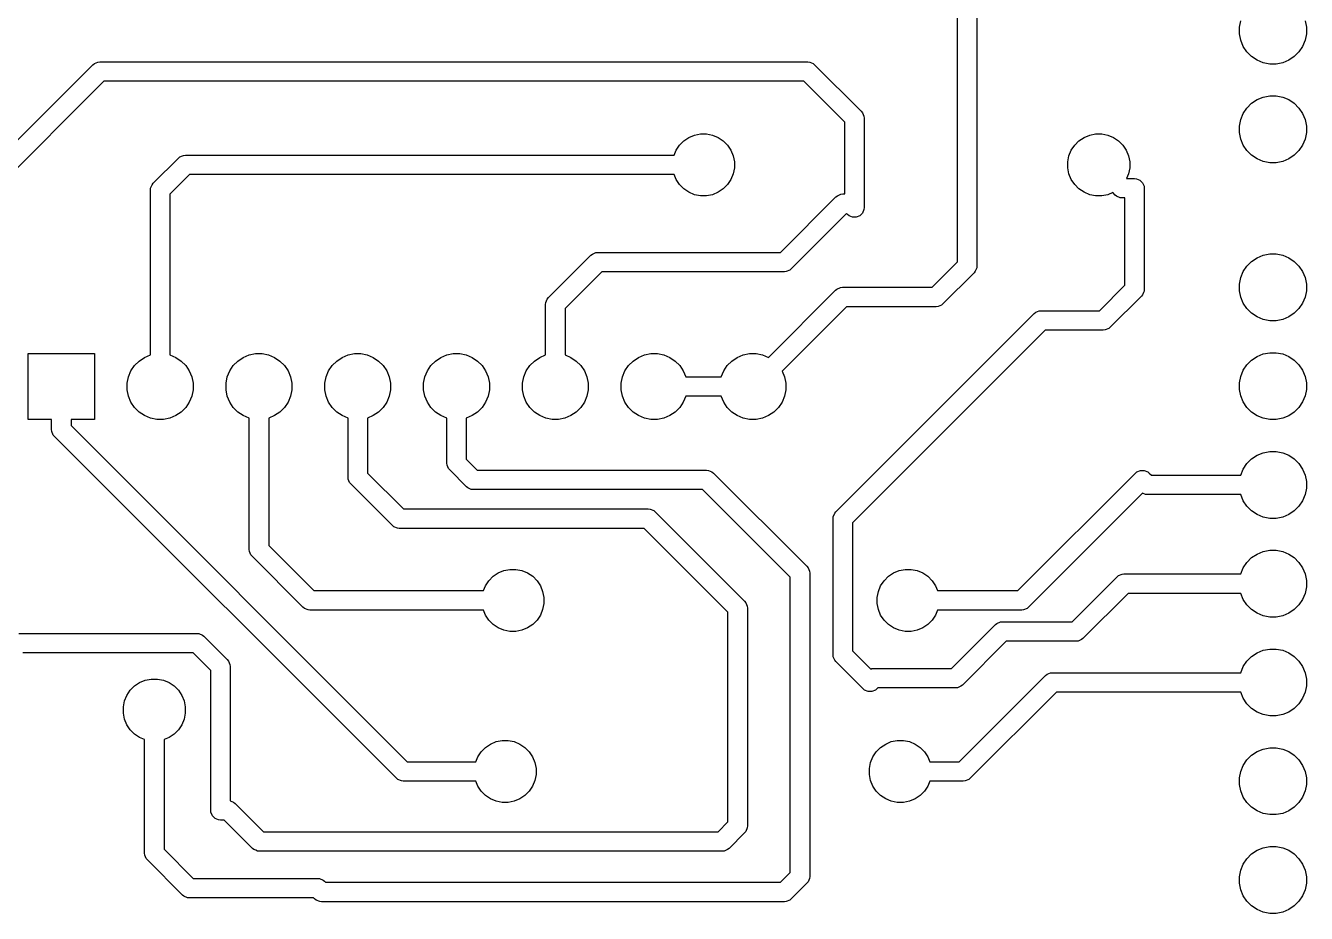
# Model space of a CAD drawing. Header units: inches. Extents: x 6.5 to 8.47, y -5.35 to -1.59.
# Drawn here: x 7.169 to 8.465, y -3.951 to -3.052 of the extents above; entities that cross this region are included whole.
import ezdxf

# ---------------------------------------------------------------- set-up
doc = ezdxf.new("R2010")
doc.units = ezdxf.units.IN
doc.header["$MEASUREMENT"] = 0
doc.layers.add('B.Cu', color=153, linetype='CONTINUOUS', true_color=0x4d7fc4)

msp = doc.modelspace()

# ---------------------------------------------------------------- linework, layer by layer
at = {"layer": 'B.Cu', "linetype": 'CONTINUOUS'}
for p, q in [((8.1122, -3.2912), (8.1122, -2.6269)), ((8.1319, -2.6228), (8.1319, -3.2953)), ((8.3977, -3.0536), (8.399, -3.0471)), ((8.3977, -3.0603), (8.3977, -3.0536)), ((8.464, -3.0471), (8.4653, -3.0536)), ((8.4653, -3.0536), (8.4653, -3.0603)), ((8.399, -3.0668), (8.3977, -3.0603)), ((8.4015, -3.073), (8.399, -3.0668)), ((8.464, -3.0668), (8.4615, -3.073)), ((8.4653, -3.0603), (8.464, -3.0668)), ((8.4052, -3.0785), (8.4015, -3.073)), ((8.4099, -3.0832), (8.4052, -3.0785)), ((8.4155, -3.0869), (8.4099, -3.0832)), ((8.4531, -3.0832), (8.4475, -3.0869)), ((8.4578, -3.0785), (8.4531, -3.0832)), ((8.4615, -3.073), (8.4578, -3.0785)), ((7.0668, -3.2618), (7.2371, -3.0915)), ((7.2371, -3.0915), (7.2386, -3.0902)), ((7.2386, -3.0902), (7.2422, -3.0888)), ((7.2422, -3.0888), (7.2441, -3.0886)), ((7.2422, -3.0888), (7.2422, -3.0888)), ((7.2441, -3.0886), (7.9606, -3.0886)), ((7.9606, -3.0886), (7.9626, -3.0888)), ((7.9626, -3.0888), (7.9661, -3.0902)), ((7.9661, -3.0902), (7.9661, -3.0902)), ((7.9661, -3.0902), (7.9676, -3.0915)), ((7.9676, -3.0915), (8.0148, -3.1387)), ((8.4216, -3.0895), (8.4155, -3.0869)), ((8.4282, -3.0908), (8.4216, -3.0895)), ((8.4348, -3.0908), (8.4282, -3.0908)), ((8.4414, -3.0895), (8.4348, -3.0908)), ((8.4475, -3.0869), (8.4414, -3.0895)), ((7.2482, -3.1083), (7.0778, -3.2786)), ((7.9566, -3.1083), (7.2482, -3.1083)), ((7.998, -3.1497), (7.9566, -3.1083)), ((8.4216, -3.1244), (8.4282, -3.1231)), ((8.4282, -3.1231), (8.4348, -3.1231)), ((8.4348, -3.1231), (8.4414, -3.1244)), ((8.4015, -3.1409), (8.4052, -3.1354)), ((8.4052, -3.1354), (8.4099, -3.1306)), ((8.4099, -3.1306), (8.4155, -3.1269)), ((8.4155, -3.1269), (8.4216, -3.1244)), ((8.4414, -3.1244), (8.4475, -3.1269)), ((8.4475, -3.1269), (8.4531, -3.1306)), ((8.4531, -3.1306), (8.4578, -3.1354)), ((8.4578, -3.1354), (8.4615, -3.1409)), ((7.998, -3.2224), (7.998, -3.1497)), ((8.0148, -3.1387), (8.0161, -3.1402)), ((8.0161, -3.1402), (8.0161, -3.1402)), ((8.0161, -3.1402), (8.0175, -3.1437)), ((8.0175, -3.1437), (8.0177, -3.1457)), ((8.0177, -3.1457), (8.0177, -3.2362)), ((8.3977, -3.1536), (8.399, -3.1471)), ((8.399, -3.1471), (8.4015, -3.1409)), ((8.4615, -3.1409), (8.464, -3.1471)), ((8.464, -3.1471), (8.4653, -3.1536)), ((7.8403, -3.1651), (7.846, -3.1628)), ((7.846, -3.1628), (7.852, -3.1616)), ((7.852, -3.1616), (7.8582, -3.1616)), ((7.8582, -3.1616), (7.8643, -3.1628)), ((7.8643, -3.1628), (7.87, -3.1651)), ((8.2403, -3.1651), (8.246, -3.1628)), ((8.246, -3.1628), (8.252, -3.1616)), ((8.252, -3.1616), (8.2582, -3.1616)), ((8.2582, -3.1616), (8.2643, -3.1628)), ((8.2643, -3.1628), (8.27, -3.1651)), ((8.3977, -3.1603), (8.3977, -3.1536)), ((8.399, -3.1668), (8.3977, -3.1603)), ((8.4653, -3.1603), (8.464, -3.1668)), ((8.4653, -3.1536), (8.4653, -3.1603)), ((7.8273, -3.1781), (7.8308, -3.1729)), ((7.8308, -3.1729), (7.8351, -3.1686)), ((7.8351, -3.1686), (7.8403, -3.1651)), ((7.87, -3.1651), (7.8751, -3.1686)), ((7.8751, -3.1686), (7.8795, -3.1729)), ((7.8795, -3.1729), (7.8829, -3.1781)), ((8.2273, -3.1781), (8.2308, -3.1729)), ((8.2308, -3.1729), (8.2351, -3.1686)), ((8.2351, -3.1686), (8.2403, -3.1651)), ((8.27, -3.1651), (8.2751, -3.1686)), ((8.2751, -3.1686), (8.2795, -3.1729)), ((8.2795, -3.1729), (8.2829, -3.1781)), ((8.4015, -3.173), (8.399, -3.1668)), ((8.4052, -3.1785), (8.4015, -3.173)), ((8.4615, -3.173), (8.4578, -3.1785)), ((8.464, -3.1668), (8.4615, -3.173)), ((7.2982, -3.2115), (7.3237, -3.186)), ((7.3237, -3.186), (7.3252, -3.1847)), ((7.3252, -3.1847), (7.3276, -3.1838)), ((7.3276, -3.1838), (7.3288, -3.1833)), ((7.3288, -3.1833), (7.3307, -3.1831)), ((7.3307, -3.1831), (7.8253, -3.1831)), ((7.8253, -3.1831), (7.8273, -3.1781)), ((7.8829, -3.1781), (7.8853, -3.1838)), ((7.8853, -3.1838), (7.8865, -3.1898)), ((8.2238, -3.1898), (8.225, -3.1838)), ((8.225, -3.1838), (8.2273, -3.1781)), ((8.2829, -3.1781), (8.2853, -3.1838)), ((8.2853, -3.1838), (8.2865, -3.1898)), ((8.4099, -3.1832), (8.4052, -3.1785)), ((8.4155, -3.1869), (8.4099, -3.1832)), ((8.4216, -3.1895), (8.4155, -3.1869)), ((8.4475, -3.1869), (8.4414, -3.1895)), ((8.4531, -3.1832), (8.4475, -3.1869)), ((8.4578, -3.1785), (8.4531, -3.1832)), ((7.8865, -3.196), (7.8853, -3.2021)), ((7.8865, -3.1898), (7.8865, -3.196)), ((8.2238, -3.196), (8.2238, -3.1898)), ((8.225, -3.2021), (8.2238, -3.196)), ((8.2865, -3.196), (8.2853, -3.2021)), ((8.2865, -3.1898), (8.2865, -3.196)), ((8.4282, -3.1908), (8.4216, -3.1895)), ((8.4348, -3.1908), (8.4282, -3.1908)), ((8.4414, -3.1895), (8.4348, -3.1908)), ((7.2955, -3.2166), (7.2969, -3.213)), ((7.2969, -3.213), (7.2982, -3.2115)), ((7.2969, -3.213), (7.2969, -3.213)), ((7.3348, -3.2028), (7.315, -3.2226)), ((7.8253, -3.2028), (7.3348, -3.2028)), ((7.8273, -3.2078), (7.8253, -3.2028)), ((7.8308, -3.2129), (7.8273, -3.2078)), ((7.8351, -3.2173), (7.8308, -3.2129)), ((7.8795, -3.2129), (7.8751, -3.2173)), ((7.8829, -3.2078), (7.8795, -3.2129)), ((7.8853, -3.2021), (7.8829, -3.2078)), ((8.2273, -3.2078), (8.225, -3.2021)), ((8.2308, -3.2129), (8.2273, -3.2078)), ((8.2351, -3.2173), (8.2308, -3.2129)), ((8.2853, -3.2021), (8.2833, -3.2067)), ((8.2833, -3.2067), (8.2913, -3.2067)), ((8.2913, -3.2067), (8.2933, -3.2069)), ((8.2933, -3.2069), (8.2968, -3.2084)), ((8.2968, -3.2084), (8.2995, -3.2111)), ((8.2995, -3.2111), (8.301, -3.2146)), ((8.301, -3.2146), (8.3012, -3.2165)), ((7.2953, -3.2185), (7.2955, -3.2166)), ((7.2953, -3.3854), (7.2953, -3.2185)), ((7.315, -3.2226), (7.315, -3.3854)), ((7.8403, -3.2207), (7.8351, -3.2173)), ((7.846, -3.2231), (7.8403, -3.2207)), ((7.852, -3.2243), (7.846, -3.2231)), ((7.8582, -3.2243), (7.852, -3.2243)), ((7.8643, -3.2231), (7.8582, -3.2243)), ((7.87, -3.2207), (7.8643, -3.2231)), ((7.8751, -3.2173), (7.87, -3.2207)), ((7.9329, -3.2815), (7.9891, -3.2253)), ((7.9891, -3.2253), (7.9906, -3.2241)), ((7.9906, -3.2241), (7.9941, -3.2226)), ((7.9906, -3.2241), (7.9906, -3.2241)), ((7.9941, -3.2226), (7.9961, -3.2224)), ((7.9961, -3.2224), (7.998, -3.2224)), ((8.2403, -3.2207), (8.2351, -3.2173)), ((8.246, -3.2231), (8.2403, -3.2207)), ((8.252, -3.2243), (8.246, -3.2231)), ((8.2582, -3.2243), (8.252, -3.2243)), ((8.2643, -3.2231), (8.2582, -3.2243)), ((8.2693, -3.221), (8.2643, -3.2231)), ((8.2718, -3.2235), (8.2693, -3.221)), ((8.2733, -3.2247), (8.2718, -3.2235)), ((8.2768, -3.2262), (8.2733, -3.2247)), ((8.2733, -3.2247), (8.2733, -3.2247)), ((8.2787, -3.2264), (8.2768, -3.2262)), ((8.2815, -3.2264), (8.2787, -3.2264)), ((8.2815, -3.3148), (8.2815, -3.2264)), ((8.3012, -3.2165), (8.3012, -3.3189)), ((8.0175, -3.2381), (8.0161, -3.2417)), ((8.0177, -3.2362), (8.0175, -3.2381)), ((8, -3.2423), (7.944, -3.2983)), ((8.0009, -3.2432), (8, -3.2423)), ((8.0024, -3.2444), (8.0009, -3.2432)), ((8.006, -3.2459), (8.0024, -3.2444)), ((8.0024, -3.2444), (8.0024, -3.2444)), ((8.0098, -3.2459), (8.006, -3.2459)), ((8.006, -3.2459), (8.006, -3.2459)), ((8.0133, -3.2444), (8.0098, -3.2459)), ((8.0098, -3.2459), (8.0098, -3.2459)), ((8.0161, -3.2417), (8.0133, -3.2444)), ((7.6982, -3.3273), (7.7411, -3.2844)), ((7.7411, -3.2844), (7.7426, -3.2832)), ((7.7426, -3.2832), (7.7461, -3.2817)), ((7.7461, -3.2817), (7.748, -3.2815)), ((7.7461, -3.2817), (7.7461, -3.2817)), ((7.748, -3.2815), (7.9329, -3.2815)), ((8.0865, -3.3169), (8.1122, -3.2912)), ((8.4052, -3.2954), (8.4099, -3.2906)), ((8.4099, -3.2906), (8.4155, -3.2869)), ((8.4155, -3.2869), (8.4216, -3.2844)), ((8.4216, -3.2844), (8.4282, -3.2831)), ((8.4282, -3.2831), (8.4348, -3.2831)), ((8.4348, -3.2831), (8.4414, -3.2844)), ((8.4414, -3.2844), (8.4475, -3.2869)), ((8.4475, -3.2869), (8.4531, -3.2906)), ((8.4531, -3.2906), (8.4578, -3.2954)), ((7.7521, -3.3012), (7.715, -3.3383)), ((7.937, -3.3012), (7.7521, -3.3012)), ((7.9389, -3.301), (7.937, -3.3012)), ((7.9425, -3.2995), (7.9389, -3.301)), ((7.944, -3.2983), (7.9425, -3.2995)), ((7.9425, -3.2995), (7.9425, -3.2995)), ((8.129, -3.3022), (8.0975, -3.3337)), ((8.1302, -3.3007), (8.129, -3.3022)), ((8.1317, -3.2972), (8.1302, -3.3007)), ((8.1319, -3.2953), (8.1317, -3.2972)), ((8.399, -3.3071), (8.4015, -3.3009)), ((8.4015, -3.3009), (8.4052, -3.2954)), ((8.4578, -3.2954), (8.4615, -3.3009)), ((8.4615, -3.3009), (8.464, -3.3071)), ((7.9887, -3.3198), (7.9902, -3.3186)), ((7.9902, -3.3186), (7.9937, -3.3171)), ((7.9902, -3.3186), (7.9902, -3.3186)), ((7.9937, -3.3171), (7.9957, -3.3169)), ((7.9957, -3.3169), (8.0865, -3.3169)), ((8.2558, -3.3406), (8.2815, -3.3148)), ((8.3977, -3.3136), (8.399, -3.3071)), ((8.3977, -3.3203), (8.3977, -3.3136)), ((8.464, -3.3071), (8.4653, -3.3136)), ((8.4653, -3.3136), (8.4653, -3.3203)), ((7.6955, -3.3323), (7.6969, -3.3288)), ((7.6969, -3.3288), (7.6982, -3.3273)), ((7.6969, -3.3288), (7.6969, -3.3288)), ((7.9208, -3.3878), (7.9887, -3.3198)), ((8.2983, -3.3259), (8.2668, -3.3574)), ((8.2995, -3.3244), (8.2983, -3.3259)), ((8.3004, -3.3223), (8.2995, -3.3244)), ((8.301, -3.3208), (8.3004, -3.3223)), ((8.3012, -3.3189), (8.301, -3.3208)), ((8.399, -3.3268), (8.3977, -3.3203)), ((8.4015, -3.333), (8.399, -3.3268)), ((8.464, -3.3268), (8.4615, -3.333)), ((8.4653, -3.3203), (8.464, -3.3268)), ((7.6953, -3.3343), (7.6955, -3.3323)), ((7.6953, -3.3854), (7.6953, -3.3343)), ((7.715, -3.3383), (7.715, -3.3854)), ((7.9997, -3.3366), (7.9347, -3.4017)), ((7.9891, -3.5442), (8.1899, -3.3434)), ((8.0906, -3.3366), (7.9997, -3.3366)), ((8.0925, -3.3364), (8.0906, -3.3366)), ((8.096, -3.335), (8.0925, -3.3364)), ((8.0975, -3.3337), (8.096, -3.335)), ((8.096, -3.335), (8.096, -3.335)), ((8.1899, -3.3434), (8.1914, -3.3422)), ((8.1914, -3.3422), (8.1949, -3.3407)), ((8.1914, -3.3422), (8.1914, -3.3422)), ((8.1949, -3.3407), (8.1969, -3.3406)), ((8.1969, -3.3406), (8.2558, -3.3406)), ((8.4052, -3.3385), (8.4015, -3.333)), ((8.4099, -3.3432), (8.4052, -3.3385)), ((8.4155, -3.3469), (8.4099, -3.3432)), ((8.4531, -3.3432), (8.4475, -3.3469)), ((8.4578, -3.3385), (8.4531, -3.3432)), ((8.4615, -3.333), (8.4578, -3.3385)), ((8.2668, -3.3574), (8.2653, -3.3586)), ((8.4216, -3.3495), (8.4155, -3.3469)), ((8.4282, -3.3508), (8.4216, -3.3495)), ((8.4348, -3.3508), (8.4282, -3.3508)), ((8.4414, -3.3495), (8.4348, -3.3508)), ((8.4475, -3.3469), (8.4414, -3.3495)), ((8.2009, -3.3602), (8.0059, -3.5553)), ((8.2598, -3.3602), (8.2009, -3.3602)), ((8.2618, -3.36), (8.2598, -3.3602)), ((8.2653, -3.3586), (8.2618, -3.36)), ((8.2653, -3.3586), (8.2653, -3.3586)), ((8.4216, -3.3844), (8.4282, -3.3831)), ((8.4282, -3.3831), (8.4348, -3.3831)), ((8.4348, -3.3831), (8.4414, -3.3844)), ((7.1717, -3.4508), (7.1717, -3.3839)), ((7.1717, -3.3839), (7.2386, -3.3839)), ((7.2386, -3.3839), (7.2386, -3.4508)), ((7.2756, -3.4015), (7.2792, -3.3961)), ((7.2792, -3.3961), (7.2839, -3.3915)), ((7.2839, -3.3915), (7.2893, -3.3878)), ((7.2893, -3.3878), (7.2953, -3.3854)), ((7.315, -3.3854), (7.3209, -3.3878)), ((7.3209, -3.3878), (7.3263, -3.3915)), ((7.3263, -3.3915), (7.331, -3.3961)), ((7.331, -3.3961), (7.3346, -3.4015)), ((7.3756, -3.4015), (7.3792, -3.3961)), ((7.3792, -3.3961), (7.3839, -3.3915)), ((7.3839, -3.3915), (7.3893, -3.3878)), ((7.3893, -3.3878), (7.3954, -3.3853)), ((7.3954, -3.3853), (7.4018, -3.384)), ((7.4018, -3.384), (7.4084, -3.384)), ((7.4084, -3.384), (7.4148, -3.3853)), ((7.4148, -3.3853), (7.4209, -3.3878)), ((7.4209, -3.3878), (7.4263, -3.3915)), ((7.4263, -3.3915), (7.431, -3.3961)), ((7.431, -3.3961), (7.4346, -3.4015)), ((7.4756, -3.4015), (7.4792, -3.3961)), ((7.4792, -3.3961), (7.4839, -3.3915)), ((7.4839, -3.3915), (7.4893, -3.3878)), ((7.4893, -3.3878), (7.4954, -3.3853)), ((7.4954, -3.3853), (7.5018, -3.384)), ((7.5018, -3.384), (7.5084, -3.384)), ((7.5084, -3.384), (7.5148, -3.3853)), ((7.5148, -3.3853), (7.5209, -3.3878)), ((7.5209, -3.3878), (7.5263, -3.3915)), ((7.5263, -3.3915), (7.531, -3.3961)), ((7.531, -3.3961), (7.5346, -3.4015)), ((7.5756, -3.4015), (7.5792, -3.3961)), ((7.5792, -3.3961), (7.5839, -3.3915)), ((7.5839, -3.3915), (7.5893, -3.3878)), ((7.5893, -3.3878), (7.5954, -3.3853)), ((7.5954, -3.3853), (7.6018, -3.384)), ((7.6018, -3.384), (7.6084, -3.384)), ((7.6084, -3.384), (7.6148, -3.3853)), ((7.6148, -3.3853), (7.6209, -3.3878)), ((7.6209, -3.3878), (7.6263, -3.3915)), ((7.6263, -3.3915), (7.631, -3.3961)), ((7.631, -3.3961), (7.6346, -3.4015)), ((7.6756, -3.4015), (7.6792, -3.3961)), ((7.6792, -3.3961), (7.6839, -3.3915)), ((7.6839, -3.3915), (7.6893, -3.3878)), ((7.6893, -3.3878), (7.6953, -3.3854)), ((7.715, -3.3854), (7.7209, -3.3878)), ((7.7209, -3.3878), (7.7263, -3.3915)), ((7.7263, -3.3915), (7.731, -3.3961)), ((7.731, -3.3961), (7.7346, -3.4015)), ((7.7756, -3.4015), (7.7792, -3.3961)), ((7.7792, -3.3961), (7.7839, -3.3915)), ((7.7839, -3.3915), (7.7893, -3.3878)), ((7.7893, -3.3878), (7.7954, -3.3853)), ((7.7954, -3.3853), (7.8018, -3.384)), ((7.8018, -3.384), (7.8084, -3.384)), ((7.8084, -3.384), (7.8148, -3.3853)), ((7.8148, -3.3853), (7.8209, -3.3878)), ((7.8209, -3.3878), (7.8263, -3.3915)), ((7.8263, -3.3915), (7.831, -3.3961)), ((7.831, -3.3961), (7.8346, -3.4015)), ((7.8756, -3.4015), (7.8792, -3.3961)), ((7.8792, -3.3961), (7.8839, -3.3915)), ((7.8839, -3.3915), (7.8893, -3.3878)), ((7.8893, -3.3878), (7.8954, -3.3853)), ((7.8954, -3.3853), (7.9018, -3.384)), ((7.9018, -3.384), (7.9084, -3.384)), ((7.9084, -3.384), (7.9148, -3.3853)), ((7.9148, -3.3853), (7.9208, -3.3878)), ((8.4015, -3.4009), (8.4052, -3.3954)), ((8.4052, -3.3954), (8.4099, -3.3906)), ((8.4099, -3.3906), (8.4155, -3.3869)), ((8.4155, -3.3869), (8.4216, -3.3844)), ((8.4414, -3.3844), (8.4475, -3.3869)), ((8.4475, -3.3869), (8.4531, -3.3906)), ((8.4531, -3.3906), (8.4578, -3.3954)), ((8.4578, -3.3954), (8.4615, -3.4009)), ((7.2718, -3.414), (7.2731, -3.4076)), ((7.2731, -3.4076), (7.2756, -3.4015)), ((7.3346, -3.4015), (7.3371, -3.4076)), ((7.3371, -3.4076), (7.3384, -3.414)), ((7.3718, -3.414), (7.3731, -3.4076)), ((7.3731, -3.4076), (7.3756, -3.4015)), ((7.4346, -3.4015), (7.4371, -3.4076)), ((7.4371, -3.4076), (7.4384, -3.414)), ((7.4718, -3.414), (7.4731, -3.4076)), ((7.4731, -3.4076), (7.4756, -3.4015)), ((7.5346, -3.4015), (7.5371, -3.4076)), ((7.5371, -3.4076), (7.5384, -3.414)), ((7.5718, -3.414), (7.5731, -3.4076)), ((7.5731, -3.4076), (7.5756, -3.4015)), ((7.6346, -3.4015), (7.6371, -3.4076)), ((7.6371, -3.4076), (7.6384, -3.414)), ((7.6718, -3.414), (7.6731, -3.4076)), ((7.6731, -3.4076), (7.6756, -3.4015)), ((7.7346, -3.4015), (7.7371, -3.4076)), ((7.7371, -3.4076), (7.7384, -3.414)), ((7.7718, -3.414), (7.7731, -3.4076)), ((7.7731, -3.4076), (7.7756, -3.4015)), ((7.8346, -3.4015), (7.8371, -3.4075)), ((7.8371, -3.4075), (7.8731, -3.4075)), ((7.8731, -3.4075), (7.8756, -3.4015)), ((7.9347, -3.4017), (7.9371, -3.4076)), ((7.9371, -3.4076), (7.9384, -3.414)), ((8.3977, -3.4136), (8.399, -3.4071)), ((8.399, -3.4071), (8.4015, -3.4009)), ((8.4615, -3.4009), (8.464, -3.4071)), ((8.464, -3.4071), (8.4653, -3.4136)), ((7.2718, -3.4206), (7.2718, -3.414)), ((7.2731, -3.427), (7.2718, -3.4206)), ((7.3384, -3.4206), (7.3371, -3.427)), ((7.3384, -3.414), (7.3384, -3.4206)), ((7.3718, -3.4206), (7.3718, -3.414)), ((7.3731, -3.427), (7.3718, -3.4206)), ((7.4384, -3.4206), (7.4371, -3.427)), ((7.4384, -3.414), (7.4384, -3.4206)), ((7.4718, -3.4206), (7.4718, -3.414)), ((7.4731, -3.427), (7.4718, -3.4206)), ((7.5384, -3.4206), (7.5371, -3.427)), ((7.5384, -3.414), (7.5384, -3.4206)), ((7.5718, -3.4206), (7.5718, -3.414)), ((7.5731, -3.427), (7.5718, -3.4206)), ((7.6384, -3.4206), (7.6371, -3.427)), ((7.6384, -3.414), (7.6384, -3.4206)), ((7.6718, -3.4206), (7.6718, -3.414)), ((7.6731, -3.427), (7.6718, -3.4206)), ((7.7384, -3.4206), (7.7371, -3.427)), ((7.7384, -3.414), (7.7384, -3.4206)), ((7.7718, -3.4206), (7.7718, -3.414)), ((7.7731, -3.427), (7.7718, -3.4206)), ((7.9384, -3.4206), (7.9371, -3.427)), ((7.9384, -3.414), (7.9384, -3.4206)), ((8.3977, -3.4203), (8.3977, -3.4136)), ((8.399, -3.4268), (8.3977, -3.4203)), ((8.4653, -3.4203), (8.464, -3.4268)), ((8.4653, -3.4136), (8.4653, -3.4203)), ((7.2756, -3.4331), (7.2731, -3.427)), ((7.2792, -3.4386), (7.2756, -3.4331)), ((7.3346, -3.4331), (7.331, -3.4386)), ((7.3371, -3.427), (7.3346, -3.4331)), ((7.3756, -3.4331), (7.3731, -3.427)), ((7.3792, -3.4386), (7.3756, -3.4331)), ((7.4346, -3.4331), (7.431, -3.4386)), ((7.4371, -3.427), (7.4346, -3.4331)), ((7.4756, -3.4331), (7.4731, -3.427)), ((7.4792, -3.4386), (7.4756, -3.4331)), ((7.5346, -3.4331), (7.531, -3.4386)), ((7.5371, -3.427), (7.5346, -3.4331)), ((7.5756, -3.4331), (7.5731, -3.427)), ((7.5792, -3.4386), (7.5756, -3.4331)), ((7.6346, -3.4331), (7.631, -3.4386)), ((7.6371, -3.427), (7.6346, -3.4331)), ((7.6756, -3.4331), (7.6731, -3.427)), ((7.6792, -3.4386), (7.6756, -3.4331)), ((7.7346, -3.4331), (7.731, -3.4386)), ((7.7371, -3.427), (7.7346, -3.4331)), ((7.7756, -3.4331), (7.7731, -3.427)), ((7.7792, -3.4386), (7.7756, -3.4331)), ((7.8346, -3.4331), (7.831, -3.4386)), ((7.8371, -3.4272), (7.8346, -3.4331)), ((7.8731, -3.4272), (7.8371, -3.4272)), ((7.8756, -3.4331), (7.8731, -3.4272)), ((7.8792, -3.4386), (7.8756, -3.4331)), ((7.9346, -3.4331), (7.931, -3.4386)), ((7.9371, -3.427), (7.9346, -3.4331)), ((8.4015, -3.433), (8.399, -3.4268)), ((8.4052, -3.4385), (8.4015, -3.433)), ((8.4615, -3.433), (8.4578, -3.4385)), ((8.464, -3.4268), (8.4615, -3.433)), ((7.2839, -3.4432), (7.2792, -3.4386)), ((7.2893, -3.4468), (7.2839, -3.4432)), ((7.2954, -3.4493), (7.2893, -3.4468)), ((7.3209, -3.4468), (7.3148, -3.4493)), ((7.3263, -3.4432), (7.3209, -3.4468)), ((7.331, -3.4386), (7.3263, -3.4432)), ((7.3839, -3.4432), (7.3792, -3.4386)), ((7.3893, -3.4468), (7.3839, -3.4432)), ((7.3953, -3.4493), (7.3893, -3.4468)), ((7.4209, -3.4468), (7.415, -3.4493)), ((7.4263, -3.4432), (7.4209, -3.4468)), ((7.431, -3.4386), (7.4263, -3.4432)), ((7.4839, -3.4432), (7.4792, -3.4386)), ((7.4893, -3.4468), (7.4839, -3.4432)), ((7.4953, -3.4493), (7.4893, -3.4468)), ((7.5209, -3.4468), (7.515, -3.4493)), ((7.5263, -3.4432), (7.5209, -3.4468)), ((7.531, -3.4386), (7.5263, -3.4432)), ((7.5839, -3.4432), (7.5792, -3.4386)), ((7.5893, -3.4468), (7.5839, -3.4432)), ((7.5953, -3.4493), (7.5893, -3.4468)), ((7.6209, -3.4468), (7.615, -3.4493)), ((7.6263, -3.4432), (7.6209, -3.4468)), ((7.631, -3.4386), (7.6263, -3.4432)), ((7.6839, -3.4432), (7.6792, -3.4386)), ((7.6893, -3.4468), (7.6839, -3.4432)), ((7.6954, -3.4493), (7.6893, -3.4468)), ((7.7209, -3.4468), (7.7148, -3.4493)), ((7.7263, -3.4432), (7.7209, -3.4468)), ((7.731, -3.4386), (7.7263, -3.4432)), ((7.7839, -3.4432), (7.7792, -3.4386)), ((7.7893, -3.4468), (7.7839, -3.4432)), ((7.7954, -3.4493), (7.7893, -3.4468)), ((7.8209, -3.4468), (7.8148, -3.4493)), ((7.8263, -3.4432), (7.8209, -3.4468)), ((7.831, -3.4386), (7.8263, -3.4432)), ((7.8839, -3.4432), (7.8792, -3.4386)), ((7.8893, -3.4468), (7.8839, -3.4432)), ((7.8954, -3.4493), (7.8893, -3.4468)), ((7.9209, -3.4468), (7.9148, -3.4493)), ((7.9263, -3.4432), (7.9209, -3.4468)), ((7.931, -3.4386), (7.9263, -3.4432)), ((8.4099, -3.4432), (8.4052, -3.4385)), ((8.4155, -3.4469), (8.4099, -3.4432)), ((8.4216, -3.4495), (8.4155, -3.4469)), ((8.4475, -3.4469), (8.4414, -3.4495)), ((8.4531, -3.4432), (8.4475, -3.4469)), ((8.4578, -3.4385), (8.4531, -3.4432)), ((7.1953, -3.4508), (7.1717, -3.4508)), ((7.1953, -3.461), (7.1953, -3.4508)), ((7.1955, -3.4629), (7.1953, -3.461)), ((7.2386, -3.4508), (7.215, -3.4508)), ((7.215, -3.4508), (7.215, -3.4569)), ((7.215, -3.4569), (7.5553, -3.7972)), ((7.3018, -3.4506), (7.2954, -3.4493)), ((7.3084, -3.4506), (7.3018, -3.4506)), ((7.3148, -3.4493), (7.3084, -3.4506)), ((7.3953, -3.5823), (7.3953, -3.4493)), ((7.415, -3.4493), (7.415, -3.5782)), ((7.4953, -3.5091), (7.4953, -3.4493)), ((7.515, -3.4493), (7.515, -3.505)), ((7.5953, -3.4949), (7.5953, -3.4493)), ((7.615, -3.4493), (7.615, -3.4908)), ((7.7018, -3.4506), (7.6954, -3.4493)), ((7.7084, -3.4506), (7.7018, -3.4506)), ((7.7148, -3.4493), (7.7084, -3.4506)), ((7.8018, -3.4506), (7.7954, -3.4493)), ((7.8084, -3.4506), (7.8018, -3.4506)), ((7.8148, -3.4493), (7.8084, -3.4506)), ((7.9018, -3.4506), (7.8954, -3.4493)), ((7.9084, -3.4506), (7.9018, -3.4506)), ((7.9148, -3.4493), (7.9084, -3.4506)), ((8.4282, -3.4508), (8.4216, -3.4495)), ((8.4348, -3.4508), (8.4282, -3.4508)), ((8.4414, -3.4495), (8.4348, -3.4508)), ((7.1969, -3.4665), (7.1955, -3.4629)), ((7.1982, -3.468), (7.1969, -3.4665)), ((7.1969, -3.4665), (7.1969, -3.4665)), ((7.5442, -3.814), (7.1982, -3.468)), ((8.4099, -3.4906), (8.4155, -3.4869)), ((8.4155, -3.4869), (8.4216, -3.4844)), ((8.4216, -3.4844), (8.4282, -3.4831)), ((8.4282, -3.4831), (8.4348, -3.4831)), ((8.4348, -3.4831), (8.4414, -3.4844)), ((8.4414, -3.4844), (8.4475, -3.4869)), ((8.4475, -3.4869), (8.4531, -3.4906)), ((7.5955, -3.4968), (7.5953, -3.4949)), ((7.5969, -3.5004), (7.5955, -3.4968)), ((7.615, -3.4908), (7.6261, -3.502)), ((8.4015, -3.5009), (8.4052, -3.4954)), ((8.4052, -3.4954), (8.4099, -3.4906)), ((8.4531, -3.4906), (8.4578, -3.4954)), ((8.4578, -3.4954), (8.4615, -3.5009)), ((7.4955, -3.511), (7.4953, -3.5091)), ((7.4969, -3.5145), (7.4955, -3.511)), ((7.515, -3.505), (7.5513, -3.5413)), ((7.5982, -3.5018), (7.5969, -3.5004)), ((7.5969, -3.5004), (7.5969, -3.5004)), ((7.6151, -3.5188), (7.5982, -3.5018)), ((7.6261, -3.502), (7.8583, -3.502)), ((7.8583, -3.502), (7.8602, -3.5022)), ((7.8602, -3.5022), (7.8637, -3.5036)), ((7.8637, -3.5036), (7.8637, -3.5036)), ((7.8637, -3.5036), (7.8652, -3.5049)), ((7.8652, -3.5049), (7.9597, -3.5993)), ((8.1731, -3.624), (8.2923, -3.5049)), ((8.2923, -3.5049), (8.2937, -3.5036)), ((8.2937, -3.5036), (8.2973, -3.5022)), ((8.2973, -3.5022), (8.3011, -3.5022)), ((8.3011, -3.5022), (8.3047, -3.5036)), ((8.3047, -3.5036), (8.3062, -3.5049)), ((8.3062, -3.5049), (8.3084, -3.5071)), ((8.3084, -3.5071), (8.399, -3.5071)), ((8.399, -3.5071), (8.4015, -3.5009)), ((8.399, -3.5071), (8.399, -3.5071)), ((8.4615, -3.5009), (8.464, -3.5071)), ((8.464, -3.5071), (8.4653, -3.5136)), ((7.4982, -3.516), (7.4969, -3.5145)), ((7.4969, -3.5145), (7.4969, -3.5145)), ((7.5403, -3.5581), (7.4982, -3.516)), ((7.6166, -3.52), (7.6151, -3.5188)), ((7.6187, -3.5209), (7.6166, -3.52)), ((7.6201, -3.5215), (7.6187, -3.5209)), ((7.622, -3.5217), (7.6201, -3.5215)), ((7.8542, -3.5217), (7.622, -3.5217)), ((7.9429, -3.6104), (7.8542, -3.5217)), ((8.2995, -3.5254), (8.1841, -3.6408)), ((8.3024, -3.5266), (8.2995, -3.5254)), ((8.4653, -3.5203), (8.464, -3.5268)), ((8.4653, -3.5136), (8.4653, -3.5203)), ((8.3043, -3.5268), (8.3024, -3.5266)), ((8.3024, -3.5266), (8.3024, -3.5266)), ((8.399, -3.5268), (8.3043, -3.5268)), ((8.4015, -3.533), (8.399, -3.5268)), ((8.399, -3.5268), (8.399, -3.5268)), ((8.4052, -3.5385), (8.4015, -3.533)), ((8.4099, -3.5432), (8.4052, -3.5385)), ((8.4578, -3.5385), (8.4531, -3.5432)), ((8.4615, -3.533), (8.4578, -3.5385)), ((8.464, -3.5268), (8.4615, -3.533)), ((7.5513, -3.5413), (7.7992, -3.5413)), ((7.7992, -3.5413), (7.8011, -3.5415)), ((7.8011, -3.5415), (7.8047, -3.543)), ((7.8047, -3.543), (7.8047, -3.543)), ((7.8047, -3.543), (7.8062, -3.5442)), ((7.8062, -3.5442), (7.8967, -3.6348)), ((7.9862, -3.5512), (7.9864, -3.5493)), ((7.9862, -3.689), (7.9862, -3.5512)), ((7.9864, -3.5493), (7.9879, -3.5457)), ((7.9879, -3.5457), (7.9891, -3.5442)), ((7.9879, -3.5457), (7.9879, -3.5457)), ((8.4155, -3.5469), (8.4099, -3.5432)), ((8.4216, -3.5495), (8.4155, -3.5469)), ((8.4282, -3.5508), (8.4216, -3.5495)), ((8.4348, -3.5508), (8.4282, -3.5508)), ((8.4414, -3.5495), (8.4348, -3.5508)), ((8.4475, -3.5469), (8.4414, -3.5495)), ((8.4531, -3.5432), (8.4475, -3.5469)), ((7.5418, -3.5594), (7.5403, -3.5581)), ((7.5453, -3.5608), (7.5418, -3.5594)), ((7.5472, -3.561), (7.5453, -3.5608)), ((7.5453, -3.5608), (7.5453, -3.5608)), ((7.7951, -3.561), (7.5472, -3.561)), ((7.8799, -3.6458), (7.7951, -3.561)), ((8.0059, -3.5553), (8.0059, -3.6849)), ((7.3955, -3.5842), (7.3953, -3.5823)), ((7.3969, -3.5878), (7.3955, -3.5842)), ((7.3982, -3.5892), (7.3969, -3.5878)), ((7.3969, -3.5878), (7.3969, -3.5878)), ((7.4497, -3.6408), (7.3982, -3.5892)), ((7.415, -3.5782), (7.4608, -3.624)), ((8.4052, -3.5954), (8.4099, -3.5906)), ((8.4099, -3.5906), (8.4155, -3.5869)), ((8.4155, -3.5869), (8.4216, -3.5844)), ((8.4216, -3.5844), (8.4282, -3.5831)), ((8.4282, -3.5831), (8.4348, -3.5831)), ((8.4348, -3.5831), (8.4414, -3.5844)), ((8.4414, -3.5844), (8.4475, -3.5869)), ((8.4475, -3.5869), (8.4531, -3.5906)), ((8.4531, -3.5906), (8.4578, -3.5954)), ((7.6474, -3.6061), (7.6531, -3.6037)), ((7.6531, -3.6037), (7.6591, -3.6025)), ((7.6591, -3.6025), (7.6653, -3.6025)), ((7.6653, -3.6025), (7.6713, -3.6037)), ((7.6713, -3.6037), (7.6771, -3.6061)), ((7.9597, -3.5993), (7.9609, -3.6008)), ((7.9609, -3.6008), (7.9624, -3.6044)), ((8.0474, -3.6061), (8.0531, -3.6037)), ((8.0531, -3.6037), (8.0591, -3.6025)), ((8.0591, -3.6025), (8.0653, -3.6025)), ((8.0653, -3.6025), (8.0713, -3.6037)), ((8.0713, -3.6037), (8.0771, -3.6061)), ((8.399, -3.6071), (8.4015, -3.6009)), ((8.4015, -3.6009), (8.4052, -3.5954)), ((8.4578, -3.5954), (8.4615, -3.6009)), ((8.4615, -3.6009), (8.464, -3.6071)), ((7.6344, -3.619), (7.6379, -3.6139)), ((7.6379, -3.6139), (7.6422, -3.6095)), ((7.6422, -3.6095), (7.6474, -3.6061)), ((7.6771, -3.6061), (7.6822, -3.6095)), ((7.6822, -3.6095), (7.6866, -3.6139)), ((7.6866, -3.6139), (7.69, -3.619)), ((7.9429, -3.9093), (7.9429, -3.6104)), ((7.9624, -3.6044), (7.9624, -3.6044)), ((7.9624, -3.6044), (7.9626, -3.6063)), ((7.9626, -3.6063), (7.9626, -3.9134)), ((8.0344, -3.619), (8.0379, -3.6139)), ((8.0379, -3.6139), (8.0422, -3.6095)), ((8.0422, -3.6095), (8.0474, -3.6061)), ((8.0771, -3.6061), (8.0822, -3.6095)), ((8.0822, -3.6095), (8.0866, -3.6139)), ((8.0866, -3.6139), (8.09, -3.619)), ((8.2282, -3.6555), (8.2737, -3.61)), ((8.2737, -3.61), (8.2752, -3.6087)), ((8.2752, -3.6087), (8.2788, -3.6073)), ((8.2788, -3.6073), (8.2807, -3.6071)), ((8.2788, -3.6073), (8.2788, -3.6073)), ((8.2807, -3.6071), (8.399, -3.6071)), ((8.399, -3.6071), (8.399, -3.6071)), ((8.464, -3.6071), (8.4653, -3.6136)), ((8.4653, -3.6136), (8.4653, -3.6203)), ((7.4608, -3.624), (7.6324, -3.624)), ((7.6324, -3.624), (7.6344, -3.619)), ((7.69, -3.619), (7.6923, -3.6247)), ((7.6923, -3.6247), (7.6935, -3.6308)), ((8.0309, -3.6308), (8.0321, -3.6247)), ((8.0321, -3.6247), (8.0344, -3.619)), ((8.09, -3.619), (8.0921, -3.624)), ((8.0921, -3.624), (8.1731, -3.624)), ((8.2848, -3.6268), (8.2392, -3.6723)), ((8.399, -3.6268), (8.2848, -3.6268)), ((8.4015, -3.633), (8.399, -3.6268)), ((8.399, -3.6268), (8.399, -3.6268)), ((8.464, -3.6268), (8.4615, -3.633)), ((8.4653, -3.6203), (8.464, -3.6268)), ((7.4512, -3.642), (7.4497, -3.6408)), ((7.4548, -3.6435), (7.4512, -3.642)), ((7.6935, -3.6369), (7.6923, -3.643)), ((7.6935, -3.6308), (7.6935, -3.6369)), ((7.8967, -3.6348), (7.8979, -3.6363)), ((7.8979, -3.6363), (7.8979, -3.6363)), ((7.8979, -3.6363), (7.8994, -3.6398)), ((7.8994, -3.6398), (7.8996, -3.6417)), ((7.8996, -3.6417), (7.8996, -3.8622)), ((8.0309, -3.6369), (8.0309, -3.6308)), ((8.0321, -3.643), (8.0309, -3.6369)), ((8.1826, -3.642), (8.1791, -3.6435)), ((8.1841, -3.6408), (8.1826, -3.642)), ((8.1826, -3.642), (8.1826, -3.642)), ((8.4052, -3.6385), (8.4015, -3.633)), ((8.4099, -3.6432), (8.4052, -3.6385)), ((8.4578, -3.6385), (8.4531, -3.6432)), ((8.4615, -3.633), (8.4578, -3.6385)), ((7.4567, -3.6437), (7.4548, -3.6435)), ((7.4548, -3.6435), (7.4548, -3.6435)), ((7.6324, -3.6437), (7.4567, -3.6437)), ((7.6344, -3.6487), (7.6324, -3.6437)), ((7.6379, -3.6538), (7.6344, -3.6487)), ((7.6422, -3.6582), (7.6379, -3.6538)), ((7.6866, -3.6538), (7.6822, -3.6582)), ((7.69, -3.6487), (7.6866, -3.6538)), ((7.6923, -3.643), (7.69, -3.6487)), ((7.8799, -3.8581), (7.8799, -3.6458)), ((8.0344, -3.6487), (8.0321, -3.643)), ((8.0379, -3.6538), (8.0344, -3.6487)), ((8.0422, -3.6582), (8.0379, -3.6538)), ((8.0866, -3.6538), (8.0822, -3.6582)), ((8.09, -3.6487), (8.0866, -3.6538)), ((8.0921, -3.6437), (8.09, -3.6487)), ((8.1772, -3.6437), (8.0921, -3.6437)), ((8.152, -3.6572), (8.1556, -3.6557)), ((8.1556, -3.6557), (8.1575, -3.6555)), ((8.1575, -3.6555), (8.2282, -3.6555)), ((8.1791, -3.6435), (8.1772, -3.6437)), ((8.4155, -3.6469), (8.4099, -3.6432)), ((8.4216, -3.6495), (8.4155, -3.6469)), ((8.4282, -3.6508), (8.4216, -3.6495)), ((8.4348, -3.6508), (8.4282, -3.6508)), ((8.4414, -3.6495), (8.4348, -3.6508)), ((8.4475, -3.6469), (8.4414, -3.6495)), ((8.4531, -3.6432), (8.4475, -3.6469)), ((7.1622, -3.6673), (7.3425, -3.6673)), ((7.3425, -3.6673), (7.3444, -3.6675)), ((7.3444, -3.6675), (7.348, -3.669)), ((7.6474, -3.6616), (7.6422, -3.6582)), ((7.6531, -3.664), (7.6474, -3.6616)), ((7.6591, -3.6652), (7.6531, -3.664)), ((7.6653, -3.6652), (7.6591, -3.6652)), ((7.6713, -3.664), (7.6653, -3.6652)), ((7.6771, -3.6616), (7.6713, -3.664)), ((7.6822, -3.6582), (7.6771, -3.6616)), ((8.0474, -3.6616), (8.0422, -3.6582)), ((8.0531, -3.664), (8.0474, -3.6616)), ((8.0591, -3.6652), (8.0531, -3.664)), ((8.0653, -3.6652), (8.0591, -3.6652)), ((8.0713, -3.664), (8.0653, -3.6652)), ((8.0771, -3.6616), (8.0713, -3.664)), ((8.0822, -3.6582), (8.0771, -3.6616)), ((8.1062, -3.7028), (8.1505, -3.6584)), ((8.1505, -3.6584), (8.152, -3.6572)), ((8.152, -3.6572), (8.152, -3.6572)), ((7.348, -3.669), (7.348, -3.669)), ((7.348, -3.669), (7.3495, -3.6702)), ((7.3495, -3.6702), (7.3731, -3.6938)), ((8.1616, -3.6752), (8.1172, -3.7196)), ((8.2323, -3.6752), (8.1616, -3.6752)), ((8.2342, -3.675), (8.2323, -3.6752)), ((8.2378, -3.6735), (8.2342, -3.675)), ((8.2392, -3.6723), (8.2378, -3.6735)), ((8.2378, -3.6735), (8.2378, -3.6735)), ((7.3384, -3.687), (7.1663, -3.687)), ((7.3563, -3.7049), (7.3384, -3.687)), ((7.3731, -3.6938), (7.3743, -3.6953)), ((7.9864, -3.6909), (7.9862, -3.689)), ((7.9879, -3.6944), (7.9864, -3.6909)), ((7.9891, -3.6959), (7.9879, -3.6944)), ((7.9879, -3.6944), (7.9879, -3.6944)), ((8.0059, -3.6849), (8.0244, -3.7034)), ((8.4052, -3.6954), (8.4099, -3.6906)), ((8.4099, -3.6906), (8.4155, -3.6869)), ((8.4155, -3.6869), (8.4216, -3.6844)), ((8.4216, -3.6844), (8.4282, -3.6831)), ((8.4282, -3.6831), (8.4348, -3.6831)), ((8.4348, -3.6831), (8.4414, -3.6844)), ((8.4414, -3.6844), (8.4475, -3.6869)), ((8.4475, -3.6869), (8.4531, -3.6906)), ((8.4531, -3.6906), (8.4578, -3.6954)), ((7.3563, -3.8465), (7.3563, -3.7049)), ((7.3743, -3.6953), (7.3743, -3.6953)), ((7.3743, -3.6953), (7.3758, -3.6989)), ((7.3758, -3.6989), (7.376, -3.7008)), ((7.376, -3.7008), (7.376, -3.8368)), ((8.0167, -3.7235), (7.9891, -3.6959)), ((8.0244, -3.7034), (8.0256, -3.7029)), ((8.0256, -3.7029), (8.0276, -3.7028)), ((8.0276, -3.7028), (8.1062, -3.7028)), ((8.2028, -3.7087), (8.2063, -3.7073)), ((8.2063, -3.7073), (8.2083, -3.7071)), ((8.2083, -3.7071), (8.399, -3.7071)), ((8.399, -3.7071), (8.4015, -3.7009)), ((8.399, -3.7071), (8.399, -3.7071)), ((8.4015, -3.7009), (8.4052, -3.6954)), ((8.4578, -3.6954), (8.4615, -3.7009)), ((8.4615, -3.7009), (8.464, -3.7071)), ((8.464, -3.7071), (8.4653, -3.7136)), ((7.2749, -3.7249), (7.2792, -3.7205)), ((7.2792, -3.7205), (7.2844, -3.7171)), ((7.2844, -3.7171), (7.2901, -3.7147)), ((7.2901, -3.7147), (7.2961, -3.7135)), ((7.2961, -3.7135), (7.3023, -3.7135)), ((7.3023, -3.7135), (7.3084, -3.7147)), ((7.3084, -3.7147), (7.3141, -3.7171)), ((7.3141, -3.7171), (7.3192, -3.7205)), ((7.3192, -3.7205), (7.3236, -3.7249)), ((8.114, -3.7972), (8.2013, -3.71)), ((8.1172, -3.7196), (8.1157, -3.7208)), ((8.2013, -3.71), (8.2028, -3.7087)), ((8.2028, -3.7087), (8.2028, -3.7087)), ((8.4653, -3.7203), (8.464, -3.7268)), ((8.4653, -3.7136), (8.4653, -3.7203)), ((7.2691, -3.7357), (7.2714, -3.73)), ((7.2714, -3.73), (7.2749, -3.7249)), ((7.3236, -3.7249), (7.327, -3.73)), ((7.327, -3.73), (7.3294, -3.7357)), ((8.0182, -3.7247), (8.0167, -3.7235)), ((8.0217, -3.7262), (8.0182, -3.7247)), ((8.0255, -3.7262), (8.0217, -3.7262)), ((8.0291, -3.7247), (8.0255, -3.7262)), ((8.0306, -3.7235), (8.0291, -3.7247)), ((8.0316, -3.7224), (8.0306, -3.7235)), ((8.1102, -3.7224), (8.0316, -3.7224)), ((8.1122, -3.7223), (8.1102, -3.7224)), ((8.1157, -3.7208), (8.1122, -3.7223)), ((8.1157, -3.7208), (8.1157, -3.7208)), ((8.2123, -3.7268), (8.1251, -3.814)), ((8.399, -3.7268), (8.2123, -3.7268)), ((8.4015, -3.733), (8.399, -3.7268)), ((8.399, -3.7268), (8.399, -3.7268)), ((8.4052, -3.7385), (8.4015, -3.733)), ((8.4615, -3.733), (8.4578, -3.7385)), ((8.464, -3.7268), (8.4615, -3.733)), ((7.2679, -3.7418), (7.2691, -3.7357)), ((7.2679, -3.748), (7.2679, -3.7418)), ((7.3294, -3.7357), (7.3306, -3.7418)), ((7.3306, -3.7418), (7.3306, -3.748)), ((8.4099, -3.7432), (8.4052, -3.7385)), ((8.4155, -3.7469), (8.4099, -3.7432)), ((8.4531, -3.7432), (8.4475, -3.7469)), ((8.4578, -3.7385), (8.4531, -3.7432)), ((7.2691, -3.754), (7.2679, -3.748)), ((7.2714, -3.7597), (7.2691, -3.754)), ((7.3294, -3.754), (7.327, -3.7597)), ((7.3306, -3.748), (7.3294, -3.754)), ((8.4216, -3.7495), (8.4155, -3.7469)), ((8.4282, -3.7508), (8.4216, -3.7495)), ((8.4348, -3.7508), (8.4282, -3.7508)), ((8.4414, -3.7495), (8.4348, -3.7508)), ((8.4475, -3.7469), (8.4414, -3.7495)), ((7.2749, -3.7649), (7.2714, -3.7597)), ((7.2792, -3.7692), (7.2749, -3.7649)), ((7.2844, -3.7727), (7.2792, -3.7692)), ((7.3192, -3.7692), (7.3141, -3.7727)), ((7.3236, -3.7649), (7.3192, -3.7692)), ((7.327, -3.7597), (7.3236, -3.7649)), ((7.2894, -3.7747), (7.2844, -3.7727)), ((7.2894, -3.8898), (7.2894, -3.7747)), ((7.3141, -3.7727), (7.3091, -3.7747)), ((7.3091, -3.7747), (7.3091, -3.8857)), ((7.63, -3.7871), (7.6343, -3.7827)), ((7.6343, -3.7827), (7.6395, -3.7793)), ((7.6395, -3.7793), (7.6452, -3.7769)), ((7.6452, -3.7769), (7.6512, -3.7757)), ((7.6512, -3.7757), (7.6574, -3.7757)), ((7.6574, -3.7757), (7.6635, -3.7769)), ((7.6635, -3.7769), (7.6692, -3.7793)), ((7.6692, -3.7793), (7.6743, -3.7827)), ((7.6743, -3.7827), (7.6787, -3.7871)), ((8.03, -3.7871), (8.0343, -3.7827)), ((8.0343, -3.7827), (8.0395, -3.7793)), ((8.0395, -3.7793), (8.0452, -3.7769)), ((8.0452, -3.7769), (8.0512, -3.7757)), ((8.0512, -3.7757), (8.0574, -3.7757)), ((8.0574, -3.7757), (8.0635, -3.7769)), ((8.0635, -3.7769), (8.0692, -3.7793)), ((8.0692, -3.7793), (8.0743, -3.7827)), ((8.0743, -3.7827), (8.0787, -3.7871)), ((8.4155, -3.7869), (8.4216, -3.7844)), ((8.4216, -3.7844), (8.4282, -3.7831)), ((8.4282, -3.7831), (8.4348, -3.7831)), ((8.4348, -3.7831), (8.4414, -3.7844)), ((8.4414, -3.7844), (8.4475, -3.7869)), ((7.5553, -3.7972), (7.6245, -3.7972)), ((7.6245, -3.7972), (7.6266, -3.7922)), ((7.6266, -3.7922), (7.63, -3.7871)), ((7.6787, -3.7871), (7.6821, -3.7922)), ((7.6821, -3.7922), (7.6845, -3.7979)), ((7.6845, -3.7979), (7.6857, -3.804)), ((8.023, -3.804), (8.0242, -3.7979)), ((8.0242, -3.7979), (8.0266, -3.7922)), ((8.0266, -3.7922), (8.03, -3.7871)), ((8.0787, -3.7871), (8.0821, -3.7922)), ((8.0821, -3.7922), (8.0842, -3.7972)), ((8.0842, -3.7972), (8.114, -3.7972)), ((8.4015, -3.8009), (8.4052, -3.7954)), ((8.4052, -3.7954), (8.4099, -3.7906)), ((8.4099, -3.7906), (8.4155, -3.7869)), ((8.4475, -3.7869), (8.4531, -3.7906)), ((8.4531, -3.7906), (8.4578, -3.7954)), ((8.4578, -3.7954), (8.4615, -3.8009)), ((7.6857, -3.8102), (7.6845, -3.8162)), ((7.6857, -3.804), (7.6857, -3.8102)), ((8.023, -3.8102), (8.023, -3.804)), ((8.0242, -3.8162), (8.023, -3.8102)), ((8.3977, -3.8136), (8.399, -3.8071)), ((8.399, -3.8071), (8.4015, -3.8009)), ((8.4615, -3.8009), (8.464, -3.8071)), ((8.464, -3.8071), (8.4653, -3.8136)), ((7.5457, -3.8153), (7.5442, -3.814)), ((7.5493, -3.8167), (7.5457, -3.8153)), ((7.5457, -3.8153), (7.5457, -3.8153)), ((7.5512, -3.8169), (7.5493, -3.8167)), ((7.6245, -3.8169), (7.5512, -3.8169)), ((7.6266, -3.8219), (7.6245, -3.8169)), ((7.63, -3.8271), (7.6266, -3.8219)), ((7.6821, -3.8219), (7.6787, -3.8271)), ((7.6845, -3.8162), (7.6821, -3.8219)), ((8.0266, -3.8219), (8.0242, -3.8162)), ((8.03, -3.8271), (8.0266, -3.8219)), ((8.0821, -3.8219), (8.0787, -3.8271)), ((8.0842, -3.8169), (8.0821, -3.8219)), ((8.1181, -3.8169), (8.0842, -3.8169)), ((8.12, -3.8167), (8.1181, -3.8169)), ((8.1236, -3.8153), (8.12, -3.8167)), ((8.1251, -3.814), (8.1236, -3.8153)), ((8.1236, -3.8153), (8.1236, -3.8153)), ((8.3977, -3.8203), (8.3977, -3.8136)), ((8.399, -3.8268), (8.3977, -3.8203)), ((8.4653, -3.8203), (8.464, -3.8268)), ((8.4653, -3.8136), (8.4653, -3.8203)), ((7.376, -3.8368), (7.3795, -3.8383)), ((7.6343, -3.8314), (7.63, -3.8271)), ((7.6395, -3.8349), (7.6343, -3.8314)), ((7.6452, -3.8372), (7.6395, -3.8349)), ((7.6512, -3.8384), (7.6452, -3.8372)), ((7.6635, -3.8372), (7.6574, -3.8384)), ((7.6692, -3.8349), (7.6635, -3.8372)), ((7.6743, -3.8314), (7.6692, -3.8349)), ((7.6787, -3.8271), (7.6743, -3.8314)), ((8.0343, -3.8314), (8.03, -3.8271)), ((8.0395, -3.8349), (8.0343, -3.8314)), ((8.0452, -3.8372), (8.0395, -3.8349)), ((8.0512, -3.8384), (8.0452, -3.8372)), ((8.0635, -3.8372), (8.0574, -3.8384)), ((8.0692, -3.8349), (8.0635, -3.8372)), ((8.0743, -3.8314), (8.0692, -3.8349)), ((8.0787, -3.8271), (8.0743, -3.8314)), ((8.4015, -3.833), (8.399, -3.8268)), ((8.4052, -3.8385), (8.4015, -3.833)), ((8.4615, -3.833), (8.4578, -3.8385)), ((8.464, -3.8268), (8.4615, -3.833)), ((7.3565, -3.8484), (7.3563, -3.8465)), ((7.358, -3.8519), (7.3565, -3.8484)), ((7.3565, -3.8484), (7.3565, -3.8484)), ((7.3795, -3.8383), (7.3795, -3.8383)), ((7.3795, -3.8383), (7.381, -3.8395)), ((7.381, -3.8395), (7.4096, -3.8681)), ((7.6574, -3.8384), (7.6512, -3.8384)), ((8.0574, -3.8384), (8.0512, -3.8384)), ((8.4099, -3.8432), (8.4052, -3.8385)), ((8.4155, -3.8469), (8.4099, -3.8432)), ((8.4216, -3.8495), (8.4155, -3.8469)), ((8.4282, -3.8508), (8.4216, -3.8495)), ((8.4414, -3.8495), (8.4348, -3.8508)), ((8.4475, -3.8469), (8.4414, -3.8495)), ((8.4531, -3.8432), (8.4475, -3.8469)), ((8.4578, -3.8385), (8.4531, -3.8432)), ((7.3607, -3.8546), (7.358, -3.8519)), ((7.3642, -3.8561), (7.3607, -3.8546)), ((7.3661, -3.8563), (7.3642, -3.8561)), ((7.3699, -3.8563), (7.3661, -3.8563)), ((7.3986, -3.8849), (7.3699, -3.8563)), ((7.8699, -3.8681), (7.8799, -3.8581)), ((7.8996, -3.8622), (7.8994, -3.8641)), ((8.4348, -3.8508), (8.4282, -3.8508)), ((7.4096, -3.8681), (7.8699, -3.8681)), ((7.8967, -3.8692), (7.881, -3.8849)), ((7.8979, -3.8677), (7.8967, -3.8692)), ((7.8994, -3.8641), (7.8979, -3.8677)), ((7.8979, -3.8677), (7.8979, -3.8677)), ((7.3091, -3.8857), (7.3387, -3.9154)), ((7.4, -3.8861), (7.3986, -3.8849)), ((7.402, -3.8869), (7.4, -3.8861)), ((7.4036, -3.8876), (7.402, -3.8869)), ((7.4055, -3.8878), (7.4036, -3.8876)), ((7.874, -3.8878), (7.4055, -3.8878)), ((7.8759, -3.8876), (7.874, -3.8878)), ((7.8795, -3.8861), (7.8759, -3.8876)), ((7.881, -3.8849), (7.8795, -3.8861)), ((7.8795, -3.8861), (7.8795, -3.8861)), ((8.4099, -3.8906), (8.4155, -3.8869)), ((8.4155, -3.8869), (8.4216, -3.8844)), ((8.4216, -3.8844), (8.4282, -3.8831)), ((8.4282, -3.8831), (8.4348, -3.8831)), ((8.4348, -3.8831), (8.4414, -3.8844)), ((8.4414, -3.8844), (8.4475, -3.8869)), ((8.4475, -3.8869), (8.4531, -3.8906)), ((7.2896, -3.8917), (7.2894, -3.8898)), ((7.291, -3.8952), (7.2896, -3.8917)), ((7.2923, -3.8967), (7.291, -3.8952)), ((7.291, -3.8952), (7.291, -3.8952)), ((7.3277, -3.9322), (7.2923, -3.8967)), ((8.399, -3.9071), (8.4015, -3.9009)), ((8.4015, -3.9009), (8.4052, -3.8954)), ((8.4052, -3.8954), (8.4099, -3.8906)), ((8.4531, -3.8906), (8.4578, -3.8954)), ((8.4578, -3.8954), (8.4615, -3.9009)), ((8.4615, -3.9009), (8.464, -3.9071)), ((7.9329, -3.9193), (7.9429, -3.9093)), ((7.9626, -3.9134), (7.9624, -3.9153)), ((8.3977, -3.9136), (8.399, -3.9071)), ((8.3977, -3.9203), (8.3977, -3.9136)), ((8.464, -3.9071), (8.4653, -3.9136)), ((8.4653, -3.9136), (8.4653, -3.9203)), ((7.3387, -3.9154), (7.4646, -3.9154)), ((7.4646, -3.9154), (7.4665, -3.9155)), ((7.4665, -3.9155), (7.47, -3.917)), ((7.47, -3.917), (7.47, -3.917)), ((7.47, -3.917), (7.4715, -3.9182)), ((7.4715, -3.9182), (7.4726, -3.9193)), ((7.4726, -3.9193), (7.9329, -3.9193)), ((7.9597, -3.9203), (7.944, -3.9361)), ((7.9609, -3.9189), (7.9597, -3.9203)), ((7.9624, -3.9153), (7.9609, -3.9189)), ((7.9609, -3.9189), (7.9609, -3.9189)), ((8.399, -3.9268), (8.3977, -3.9203)), ((8.4015, -3.933), (8.399, -3.9268)), ((8.464, -3.9268), (8.4615, -3.933)), ((8.4653, -3.9203), (8.464, -3.9268)), ((7.3292, -3.9334), (7.3277, -3.9322)), ((7.3327, -3.9349), (7.3292, -3.9334)), ((7.3292, -3.9334), (7.3292, -3.9334)), ((7.3346, -3.935), (7.3327, -3.9349)), ((7.4605, -3.935), (7.3346, -3.935)), ((7.4615, -3.9361), (7.4605, -3.935)), ((7.463, -3.9373), (7.4615, -3.9361)), ((7.4666, -3.9388), (7.463, -3.9373)), ((7.463, -3.9373), (7.463, -3.9373)), ((7.4685, -3.939), (7.4666, -3.9388)), ((7.937, -3.939), (7.4685, -3.939)), ((7.9389, -3.9388), (7.937, -3.939)), ((7.9425, -3.9373), (7.9389, -3.9388)), ((7.944, -3.9361), (7.9425, -3.9373)), ((7.9425, -3.9373), (7.9425, -3.9373)), ((8.4052, -3.9385), (8.4015, -3.933)), ((8.4099, -3.9432), (8.4052, -3.9385)), ((8.4578, -3.9385), (8.4531, -3.9432)), ((8.4615, -3.933), (8.4578, -3.9385)), ((8.4155, -3.9469), (8.4099, -3.9432)), ((8.4216, -3.9495), (8.4155, -3.9469)), ((8.4282, -3.9508), (8.4216, -3.9495)), ((8.4348, -3.9508), (8.4282, -3.9508)), ((8.4414, -3.9495), (8.4348, -3.9508)), ((8.4475, -3.9469), (8.4414, -3.9495)), ((8.4531, -3.9432), (8.4475, -3.9469))]:
    msp.add_line(p, q, dxfattribs=at)

doc.saveas('drawing.dxf')
